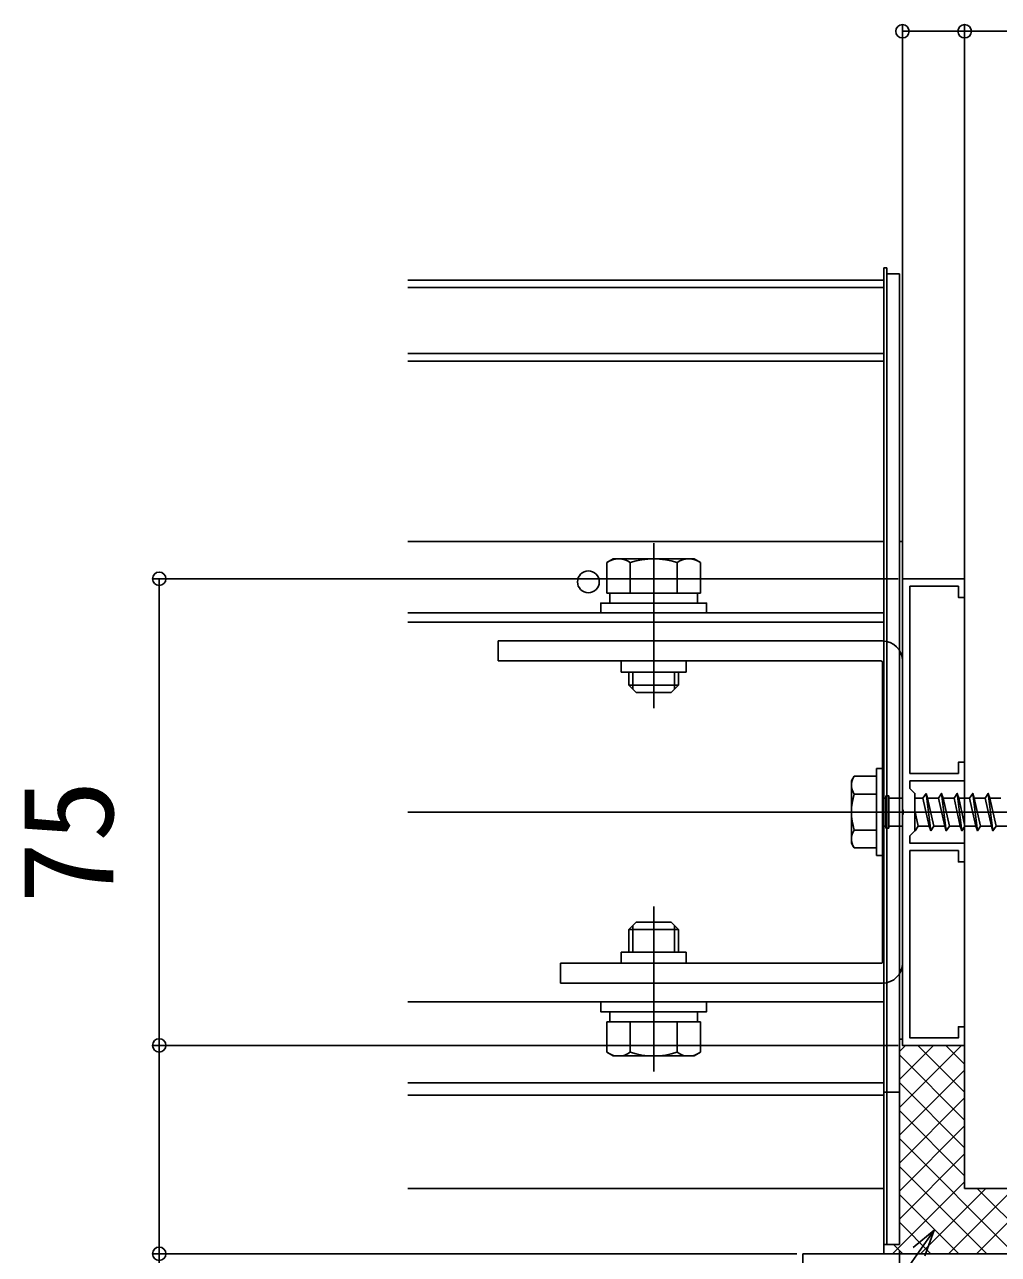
# Model space of a CAD drawing. Units: millimetres, scale not verified. Extents: x -875 to 875, y -1304 to 1297.
# Drawn here: x 400.9 to 557.4, y 357.2 to 554.9 of the extents above; entities that cross this region are included whole.
import ezdxf
from ezdxf.enums import TextEntityAlignment as Align

# ---------------------------------------------------------------- set-up
doc = ezdxf.new("R2010")
doc.units = ezdxf.units.MM
doc.header["$LTSCALE"] = 8
for name, color, linetype in [('0-3_YKK_11', 7, 'Continuous'), ('0-4_YKK_12', 2, 'Continuous'), ('0-5_YKK_13', 4, 'Continuous'), ('0-7_YKK_D', 6, 'Continuous'), ('0-9_YSS_K', 3, 'Continuous')]:
    doc.layers.add(name, color=color, linetype=linetype)
doc.styles.add('ＭＳ ゴシック', font='')
doc.styles.get('ＭＳ ゴシック').set_extended_font_data('MS Gothic')

msp = doc.modelspace()

# ---------------------------------------------------------------- linework, layer by layer
at = {"layer": '0-3_YKK_11'}
msp.add_lwpolyline([(542, 427.842), (542, 390.8), (552, 390.8), (552, 393.8), (551, 393.8), (551, 392), (543.2, 392), (543.2, 422.1), (551, 422.1), (551, 420.3), (552, 420.3), (552, 423.3), (543.2, 423.3), (543.2, 424.5), (544, 425.3), (544, 431.3), (543.2, 432.1), (543.2, 433.3), (552, 433.3), (552, 436.3), (551, 436.3), (551, 434.5), (543.2, 434.5), (543.2, 464.6), (551, 464.6), (551, 462.8), (552, 462.8), (552, 465.8), (542, 465.8), (542, 428.758), (542.12, 428.575), (542.12, 428.025)], close=True, dxfattribs=at)
at = {"layer": '0-4_YKK_12'}
for p, q in [((539, 513.8), (462.5, 513.8)), ((539, 512.6), (462.5, 512.6)), ((539, 513.8), (539, 458.8)), ((539, 502), (462.5, 502)), ((539, 500.8), (462.5, 500.8)), ((539, 471.8), (462.5, 471.8)), ((539, 471.8), (539, 384.8)), ((539, 460.3), (462.5, 460.3)), ((539, 458.8), (462.5, 458.8)), ((539, 458.8), (462.5, 458.8)), ((612.5, 428.3), (462.5, 428.3)), ((539, 397.8), (462.5, 397.8)), ((539, 397.8), (462.5, 397.8)), ((539, 397.8), (539, 357.3)), ((539, 384.8), (462.5, 384.8)), ((539, 382.8), (462.5, 382.8)), ((539, 382.8), (462.5, 382.8)), ((539, 367.8), (462.5, 367.8)), ((539, 367.8), (462.5, 367.8))]:
    msp.add_line(p, q, dxfattribs=at)
msp.add_circle((491.5, 465.3), 1.75, dxfattribs=at)
at = {"layer": '0-5_YKK_13'}
for p, q in [((539, 515.8), (539, 358.8)), ((539.5, 515.8), (539, 515.8)), ((539.5, 515.8), (539.5, 358.8)), ((502, 471.5), (502, 445)), ((495.5, 469), (494.494, 468.419)), ((495.5, 469), (508.5, 469)), ((508.5, 469), (509.506, 468.419)), ((494.494, 463.5), (494.494, 468.419)), ((498.247, 463.5), (498.247, 468.419)), ((505.753, 463.5), (505.753, 468.419)), ((509.506, 463.5), (509.506, 468.419)), ((494.494, 463.5), (509.506, 463.5)), ((494.95, 461.9), (494.95, 463.5)), ((498, 463.5), (506, 463.5)), ((509.05, 463.5), (509.05, 461.9)), ((477, 455.8), (538.8, 455.8)), ((477, 452.6), (477, 455.8)), ((477, 452.6), (538.5, 452.6)), ((496.8, 452.6), (496.8, 450.8)), ((507.2, 450.8), (496.8, 450.8)), ((498, 448.7), (498, 450.7)), ((498.648, 448.052), (498.648, 450.7)), ((505.352, 448.052), (505.352, 450.7)), ((506, 450.7), (506, 448.7)), ((507.2, 452.6), (507.2, 450.8)), ((538.8, 452.3), (538.8, 404.3)), ((542, 452.6), (542, 404)), ((506, 448.7), (498, 448.7)), ((499.2, 447.5), (498, 448.7)), ((504.8, 447.5), (499.2, 447.5)), ((504.8, 447.5), (506, 448.7)), ((537.8, 435.3), (537.8, 421.3)), ((537.8, 435.3), (538.8, 435.3)), ((538.8, 435.3), (538.8, 421.3)), ((533.8, 433.3), (534.233, 434.05)), ((533.8, 423.3), (533.8, 433.3)), ((537.8, 434.05), (534.231, 434.05)), ((537.8, 434.05), (537.8, 422.55)), ((537.8, 431.187), (534.247, 431.187)), ((545.3, 430.55), (545.8, 431.3)), ((545.8, 431.3), (546.55, 425.3)), ((545.8, 431.3), (546.05, 430.55)), ((548.3, 431.3), (549.05, 425.3)), ((550.8, 431.3), (551.55, 425.3)), ((553.3, 431.3), (554.05, 425.3)), ((555.8, 431.3), (556.55, 425.3)), ((538.8, 430.55), (539.3, 430.55)), ((539.3, 430.9), (539.8, 430.9)), ((539.3, 430.9), (539.3, 425.7)), ((539.8, 430.9), (539.8, 425.7)), ((539.8, 430.55), (542, 430.55)), ((544, 430.55), (545.3, 430.55)), ((545.3, 430.55), (546.3, 426.05)), ((546.05, 430.55), (547.05, 426.05)), ((546.05, 430.55), (547.8, 430.55)), ((548.55, 430.55), (550.3, 430.55)), ((548.55, 430.55), (549.55, 426.05)), ((551.05, 430.55), (552.8, 430.55)), ((551.05, 430.55), (552.05, 426.05)), ((553.55, 430.55), (555.3, 430.55)), ((553.55, 430.55), (554.55, 426.05)), ((556.05, 430.55), (557.8, 430.55)), ((556.05, 430.55), (557.05, 426.05)), ((531.3, 428.3), (650.301, 428.3)), ((544, 428.525), (544.55, 426.05)), ((537.8, 425.413), (534.247, 425.413)), ((538.8, 426.05), (539.3, 426.05)), ((539.3, 425.7), (539.8, 425.7)), ((542, 426.05), (539.8, 426.05)), ((544, 425.7), (544.05, 425.3)), ((546.3, 426.05), (544.55, 426.05)), ((546.3, 426.05), (546.55, 425.3)), ((546.55, 425.3), (547.05, 426.05)), ((548.8, 426.05), (547.05, 426.05)), ((551.3, 426.05), (549.55, 426.05)), ((553.8, 426.05), (552.05, 426.05)), ((556.3, 426.05), (554.55, 426.05)), ((558.8, 426.05), (557.05, 426.05)), ((533.8, 423.3), (534.233, 422.55)), ((534.231, 422.55), (537.8, 422.55)), ((537.8, 421.3), (538.8, 421.3)), ((502, 386.6), (502, 413.1)), ((499.2, 410.6), (498, 409.4)), ((498, 409.4), (498, 405.8)), ((506, 409.4), (498, 409.4)), ((498.648, 410.048), (498.648, 405.8)), ((504.8, 410.6), (499.2, 410.6)), ((504.8, 410.6), (506, 409.4)), ((505.352, 410.048), (505.352, 405.8)), ((506, 405.8), (506, 409.4)), ((507.2, 405.8), (496.8, 405.8)), ((496.8, 405.8), (496.8, 404)), ((507.2, 405.8), (507.2, 404)), ((487, 404), (538.5, 404)), ((487, 400.8), (487, 404)), ((487, 400.8), (538.8, 400.8)), ((494.95, 396.2), (494.95, 394.6)), ((509.05, 394.6), (509.05, 396.2)), ((494.494, 394.6), (494.494, 389.681)), ((494.494, 394.6), (509.506, 394.6)), ((498, 394.6), (506, 394.6)), ((498.247, 394.6), (498.247, 389.681)), ((505.753, 394.6), (505.753, 389.681)), ((509.506, 394.6), (509.506, 389.681)), ((495.5, 389.1), (494.494, 389.681)), ((508.5, 389.1), (509.506, 389.681)), ((541.5, 389.81), (542.49, 390.8)), ((541.5, 385.32), (546.98, 390.8)), ((541.5, 380.83), (551.47, 390.8)), ((552, 383.29), (544.49, 390.8)), ((552, 387.78), (548.98, 390.8)), ((495.5, 389.1), (508.5, 389.1)), ((552, 378.8), (541.5, 389.3)), ((541.5, 376.339), (552, 386.839)), ((552, 374.31), (541.5, 384.81)), ((539.5, 383.3), (539, 383.3)), ((539.5, 383.3), (541.5, 383.3)), ((541.5, 371.849), (552, 382.349)), ((552, 369.82), (541.5, 380.32)), ((541.5, 367.359), (552, 377.859)), ((560.03, 357.3), (541.5, 375.83)), ((541.5, 362.869), (552, 373.369)), ((555.539, 357.3), (541.5, 371.339)), ((540.421, 357.3), (552, 368.879)), ((544.911, 357.3), (555.411, 367.8)), ((549.401, 357.3), (559.901, 367.8)), ((553.891, 357.3), (564.391, 367.8)), ((564.52, 357.3), (554.02, 367.8)), ((551.049, 357.3), (541.5, 366.849)), ((546.559, 357.3), (541.5, 362.359)), ((539.5, 358.8), (539, 358.8)), ((542.069, 357.3), (540.569, 358.8))]:
    msp.add_line(p, q, dxfattribs=at)
for points in [[(539.5, 514.8), (541.5, 514.8), (541.5, 358.8)], [(539.5, 514.8), (539.5, 358.8), (541.5, 358.8)], [(547.8, 430.55), (548.3, 431.3), (548.55, 430.55)], [(550.3, 430.55), (550.8, 431.3), (551.05, 430.55)], [(552.8, 430.55), (553.3, 431.3), (553.55, 430.55)], [(555.3, 430.55), (555.8, 431.3), (556.05, 430.55)], [(547.8, 430.55), (548.8, 426.05), (549.05, 425.3), (549.55, 426.05)], [(550.3, 430.55), (551.3, 426.05), (551.55, 425.3), (552.05, 426.05)], [(552.8, 430.55), (553.8, 426.05), (554.05, 425.3), (554.55, 426.05)], [(555.3, 430.55), (556.3, 426.05), (556.55, 425.3), (557.05, 426.05)], [(544, 425.45), (544.05, 425.3), (544.55, 426.05)]]:
    msp.add_lwpolyline(points, dxfattribs=at)
for points in [[(541.5, 391.8), (541.5, 471.8), (542, 471.8), (542, 391.8)], [(510.5, 460.3), (493.5, 460.3), (493.5, 461.9), (510.5, 461.9)], [(510.5, 397.8), (493.5, 397.8), (493.5, 396.2), (510.5, 396.2)], [(526, 357.3), (699, 357.3), (699, 355.3), (526, 355.3)]]:
    msp.add_lwpolyline(points, close=True, dxfattribs=at)
for centre, radius, start, end in [((496.371, 465.677), 3.323, 55.61575, 124.38425), ((502, 456.581), 12.419, 72.41205, 107.58795), ((507.629, 465.677), 3.323, 55.61575, 124.38425), ((538.8, 452.6), 3.2, 0, 90), ((538.5, 452.3), 0.3, 0, 90), ((536.356, 432.63), 2.556, 146.25178, 214.38425), ((543.353, 428.3), 9.553, 162.41205, 197.58795), ((536.356, 423.97), 2.556, 145.61575, 213.74822), ((538.5, 404.3), 0.3, 270, 0), ((538.8, 404), 3.2, 270, 0), ((496.371, 392.423), 3.323, 235.61575, 304.38425), ((502, 401.519), 12.419, 252.41205, 287.58795), ((507.629, 392.423), 3.323, 235.61575, 304.38425)]:
    msp.add_arc(centre, radius, start, end, dxfattribs=at)
at = {"layer": '0-7_YKK_D'}
for p, q in [((542, 466.5), (542, 554.8)), ((552, 524.8), (552, 554.8)), ((541.3, 465.8), (421.5, 465.8)), ((422.5, 465.8), (422.5, 390.8)), ((541.3, 390.8), (421.5, 390.8)), ((541.3, 390.8), (421.5, 390.8)), ((541.5, 357.8), (541.5, 237.3)), ((525, 357.3), (421.5, 357.3))]:
    msp.add_line(p, q, dxfattribs=at)
for points in [[(542, 553.8), (552, 553.8), (587.3, 553.8)], [(422.5, 390.8), (422.5, 357.3), (422.5, 300.409)], [(547.117, 361.122), (544.679, 357.64), (518.45, 320.181), (437.812, 320.181)], [(543.746, 358.294), (547.117, 361.122), (545.612, 356.987)]]:
    msp.add_lwpolyline(points, dxfattribs=at)
for centre in [(542, 553.8), (552, 553.8), (422.5, 465.8), (422.5, 390.8), (422.5, 390.8), (422.5, 357.3)]:
    msp.add_circle(centre, 1.075, dxfattribs=at)
at = {"layer": '0-9_YSS_K'}
msp.add_lwpolyline([(552, 528.3), (552, 367.8), (712.5, 367.8)], dxfattribs=at)

# ---------------------------------------------------------------- texts
at = {"layer": '0-7_YKK_D', "style": 'ＭＳ ゴシック'}
msp.add_text('75', height=14.66, rotation=90, dxfattribs=at).set_placement((419.5, 413.527), align=Align.BOTTOM_LEFT)

doc.saveas('drawing.dxf')
